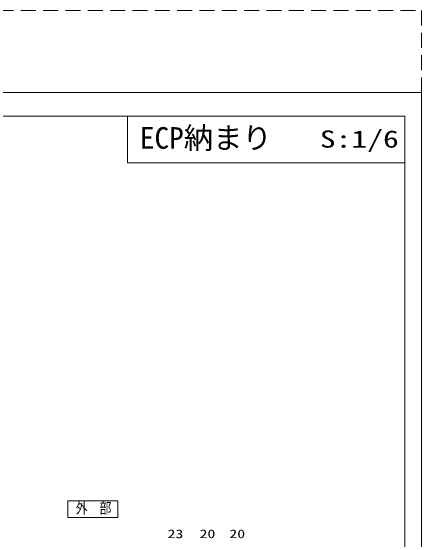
# Model space of a CAD drawing. Units: millimetres, scale not verified. Extents: x -585 to 584, y -818 to 818.
# Drawn here: x 308.6 to 584.5, y 463.1 to 818.1 of the extents above; entities that cross this region are included whole.
import ezdxf
from ezdxf.enums import TextEntityAlignment as Align

# ---------------------------------------------------------------- set-up
doc = ezdxf.new("R2010")
doc.units = ezdxf.units.MM
doc.header["$LTSCALE"] = 5
doc.linetypes.add('DASHED2', pattern=[3, 2, -1])
for name, color, linetype, lineweight in [('0-0_Defpoints', 7, 'Continuous', 9), ('0-1_USERZ', 3, 'Continuous', 9), ('0-6_USER1', 4, 'Continuous', 9)]:
    doc.layers.add(name, color=color, linetype=linetype, lineweight=lineweight)
doc.styles.add('ＭＳ ゴシック', font='')
doc.styles.get('ＭＳ ゴシック').set_extended_font_data('MS Gothic')

# ---------------------------------------------------------------- blocks, each defined once
blk = doc.blocks.new('GAIBU_W')
at = {"layer": '0-6_USER1'}
blk.add_lwpolyline([(-84, -28), (84, -28), (84, 28), (-84, 28)], close=True, dxfattribs=at)
at = {"layer": '0-6_USER1', "style": 'ＭＳ ゴシック', "width": 0.8}
blk.add_text('外\u3000部', height=36.55, dxfattribs=at).set_placement((-57, -26.03), align=Align.BOTTOM_LEFT)

msp = doc.modelspace()

# ---------------------------------------------------------------- linework, layer by layer
at = {"layer": '0-0_Defpoints', "color": 1, "linetype": 'DASHED2'}
msp.add_lwpolyline([(584.467, -818.127), (-584.533, -818.127), (-584.533, 818.073), (584.467, 818.073)], close=True, dxfattribs=at)
at = {"layer": '0-0_Defpoints', "color": 1}
msp.add_lwpolyline([(-539.533, 763.073), (-539.533, -818.127), (584.467, -818.127), (584.467, 763.073)], close=True, dxfattribs=at)
at = {"layer": '0-1_USERZ', "color": 7}
for points in [[(22.467, -27.527), (573.227, -27.527), (573.227, 747.261), (22.467, 747.261)], [(387.117, 715.828), (573.227, 715.828), (573.227, 747.261), (387.117, 747.261)]]:
    msp.add_lwpolyline(points, close=True, dxfattribs=at)

# ---------------------------------------------------------------- block references
at = {"layer": '0-6_USER1', "xscale": 0.2, "yscale": 0.2}
msp.add_blockref('GAIBU_W', (363.716, 483.545), dxfattribs=at)

# ---------------------------------------------------------------- texts
at = {"layer": '0-1_USERZ', "color": 7, "style": 'ＭＳ ゴシック'}
msp.add_text('ECP納まり', height=14.44, dxfattribs=at).set_placement((395.383, 721.058), align=Align.BOTTOM_LEFT)
at = {"layer": '0-1_USERZ', "style": 'ＭＳ ゴシック', "width": 1.35}
for s, height, p in [('S:1/6', 11.55, (516.238, 722.613)), ('23', 5.755, (414.004, 462.267)), ('20', 5.755, (435.506, 462.267)), ('20', 5.755, (455.508, 462.267))]:
    msp.add_text(s, height=height, dxfattribs=at).set_placement(p, align=Align.BOTTOM_LEFT)

doc.saveas('drawing.dxf')
